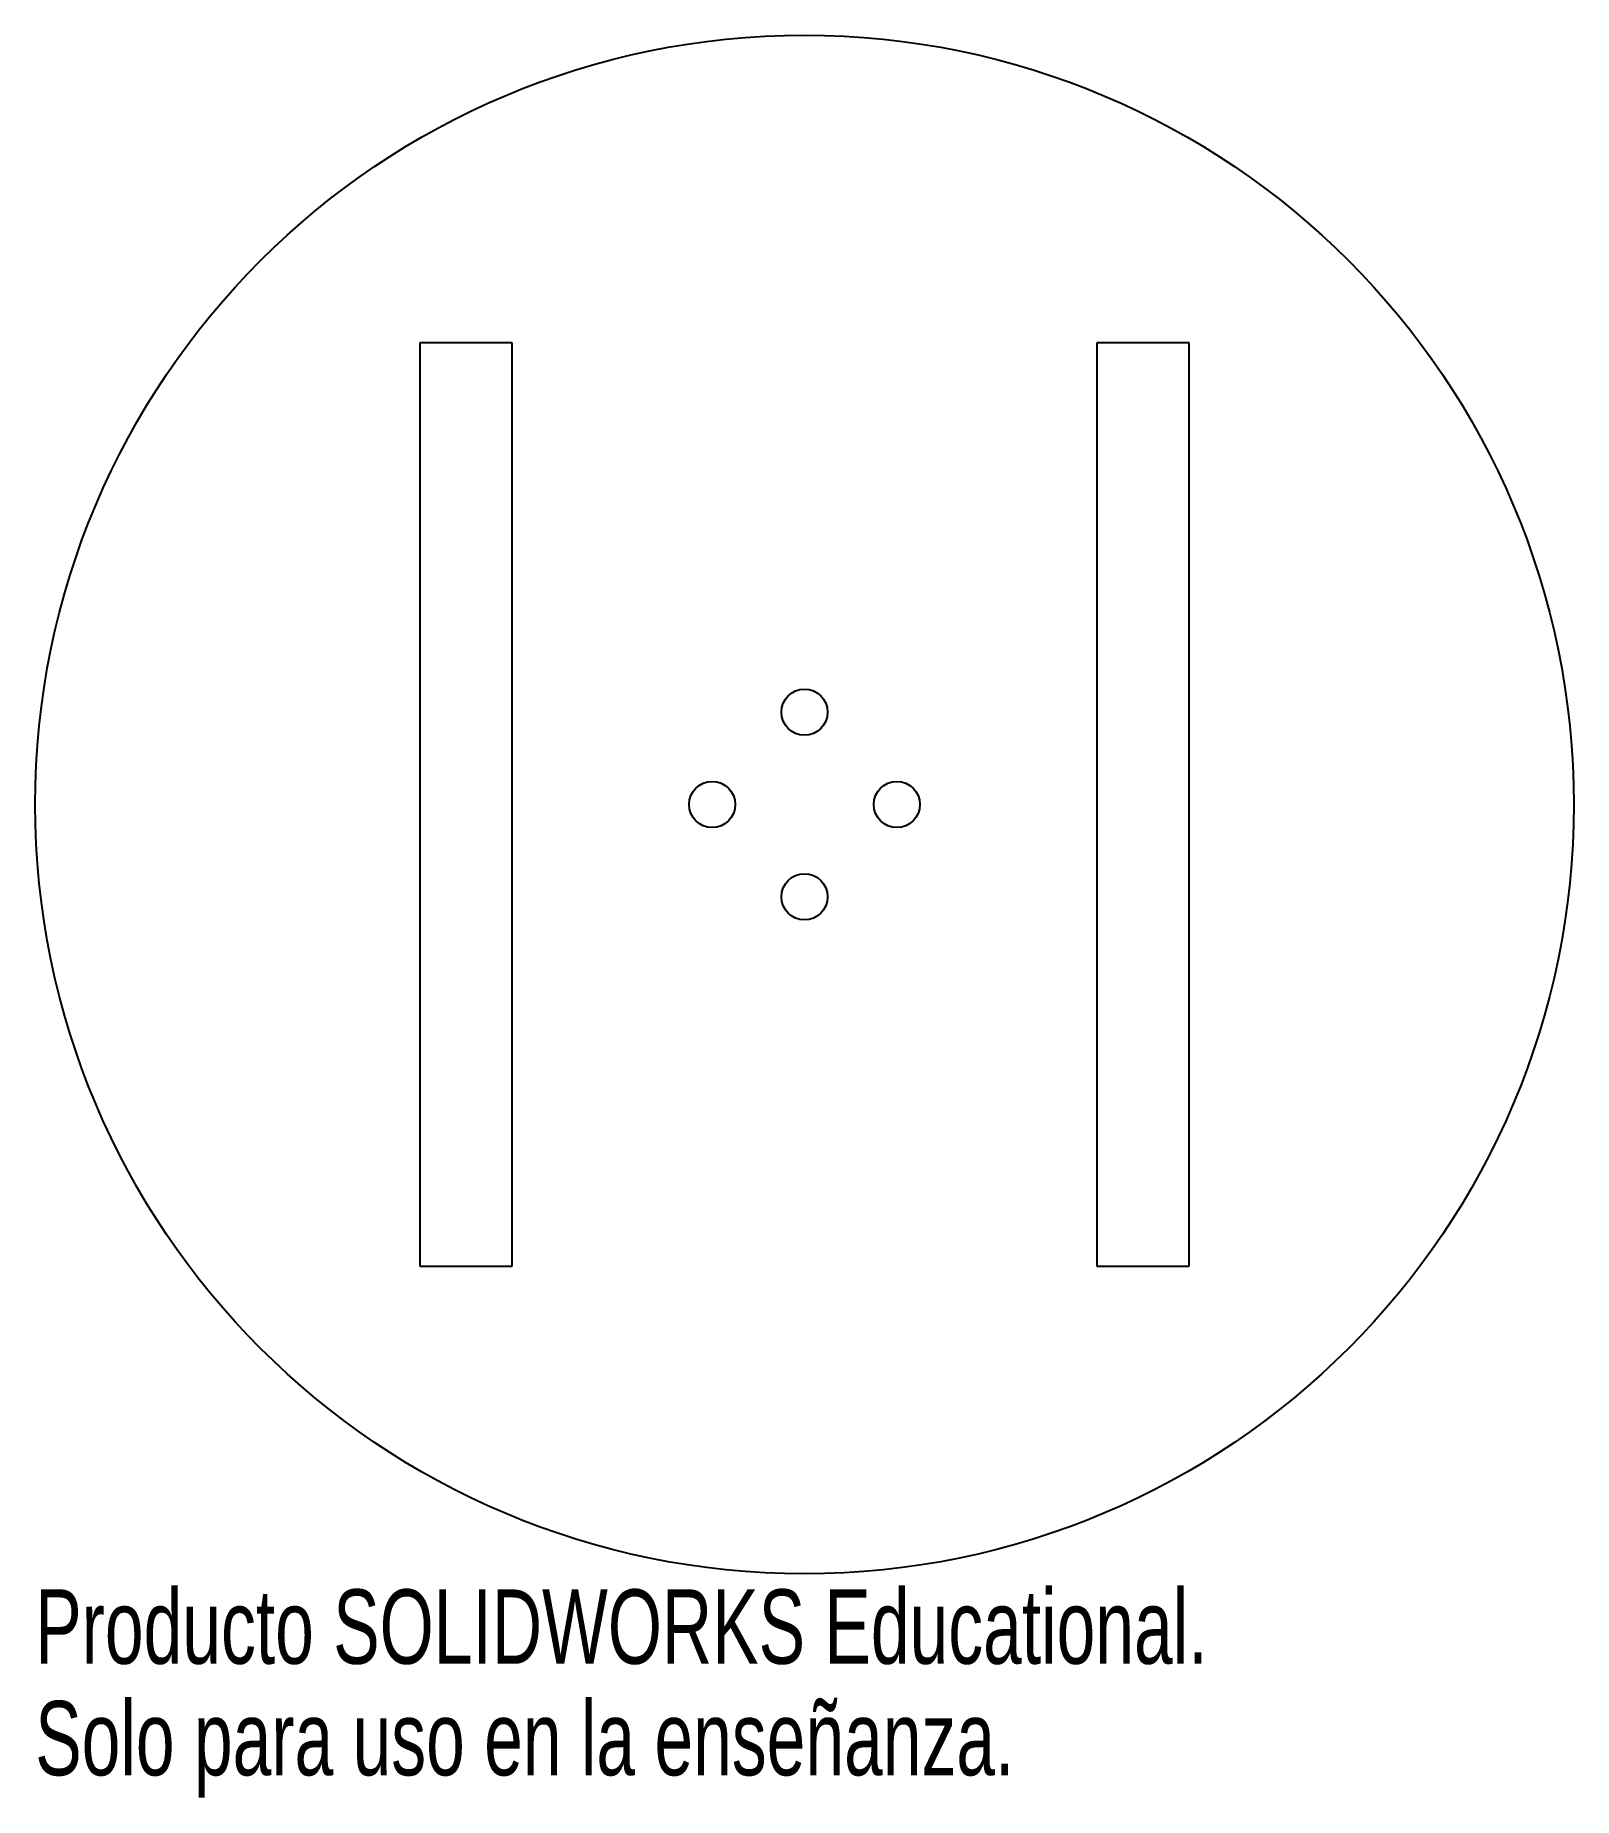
# Model space of a CAD drawing. Header units: millimetres. Extents: x -50 to 50, y -65 to 50.
import ezdxf

# ---------------------------------------------------------------- set-up
doc = ezdxf.new("R2010")
doc.units = ezdxf.units.MM
doc.styles.add('SLDTEXTSTYLE0', font='TXT', dxfattribs={"width": 0.7})

msp = doc.modelspace()

# ---------------------------------------------------------------- linework, layer by layer
at = {"color": 7, "linetype": 'Continuous', "lineweight": 25}
for p, q in [((-19, 30), (-25, 30)), ((-25, 30), (-25, -30)), ((-19, -30), (-19, 30)), ((25, 30), (19, 30)), ((19, 30), (19, -30)), ((25, -30), (25, 30)), ((-25, -30), (-19, -30)), ((19, -30), (25, -30))]:
    msp.add_line(p, q, dxfattribs=at)
for centre, radius in [((0, 0), 50), ((0, 6), 1.5), ((-6, 0), 1.5), ((6, 0), 1.5), ((0, -6), 1.5)]:
    msp.add_circle(centre, radius, dxfattribs=at)

# ---------------------------------------------------------------- texts
at = {"color": 7, "linetype": 'Continuous', "char_height": 4.8336, "attachment_point": 1, "style": 'SLDTEXTSTYLE0'}
for s, insert in [('Producto SOLIDWORKS Educational.', (-50, -51.02)), ('Solo para uso en la enseñanza.', (-50, -58.27))]:
    msp.add_mtext(s, dxfattribs=dict(at, insert=insert))

doc.saveas('drawing.dxf')
